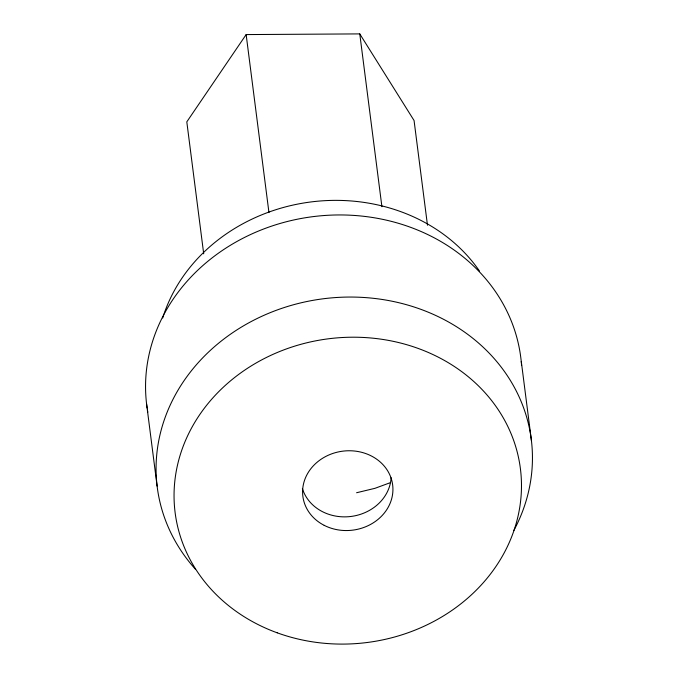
<?xml version="1.0" encoding="UTF-8"?>
<svg xmlns="http://www.w3.org/2000/svg" width="678" height="678" viewBox="0 0 678 678"><rect width="100%" height="100%" fill="white"/><g stroke="black" fill="none" stroke-linecap="round" stroke-linejoin="round"><path stroke-width="1.02" d="M427.479 225.24L414.063 120.514L359.772 33.9L246.148 34.578L186.806 121.862L203.705 253.818M389.977 482.795L374.985 488.313L356.577 492.745M531.408 440.48L520.89 358.374A188.535 165.847 -7.3 0 0 311.643 216.816A188.535 165.847 -7.3 0 0 147.143 408.08M359.772 33.9L381.909 206.697M246.148 34.578L268.954 212.604M146.592 403.995L157.11 486.092M391.121 477.736A45.248 39.799 -7.3 0 1 350.755 516.492A45.248 39.799 -7.3 0 1 302.388 488.55M162.712 318.016A174.034 153.084 -7.3 0 1 163.652 315.101M163.974 314.134A174.034 153.084 -7.3 0 1 309.168 202.18A174.034 153.084 -7.3 0 1 479.482 271.064M195.425 569.223A188.535 165.847 -7.3 0 1 207.527 353.035A188.535 165.847 -7.3 0 1 450.955 323.372A188.535 165.847 -7.3 0 1 513.873 530.416M521.229 361.45A188.535 165.847 -7.3 0 1 521.577 365.578M147.812 412.165A188.535 165.847 -7.3 0 1 147.457 410.131M324.186 525.34A45.248 39.799 -7.3 0 0 392.918 490.389A45.248 39.799 -7.3 0 0 326.194 456.235A45.248 39.799 -7.3 0 0 324.186 525.34M277.192 632.811A174.034 153.084 -7.3 0 0 520.518 469.6A174.034 153.084 -7.3 0 0 245.589 369.544A174.034 153.084 -7.3 0 0 277.192 632.811"/></g></svg>
